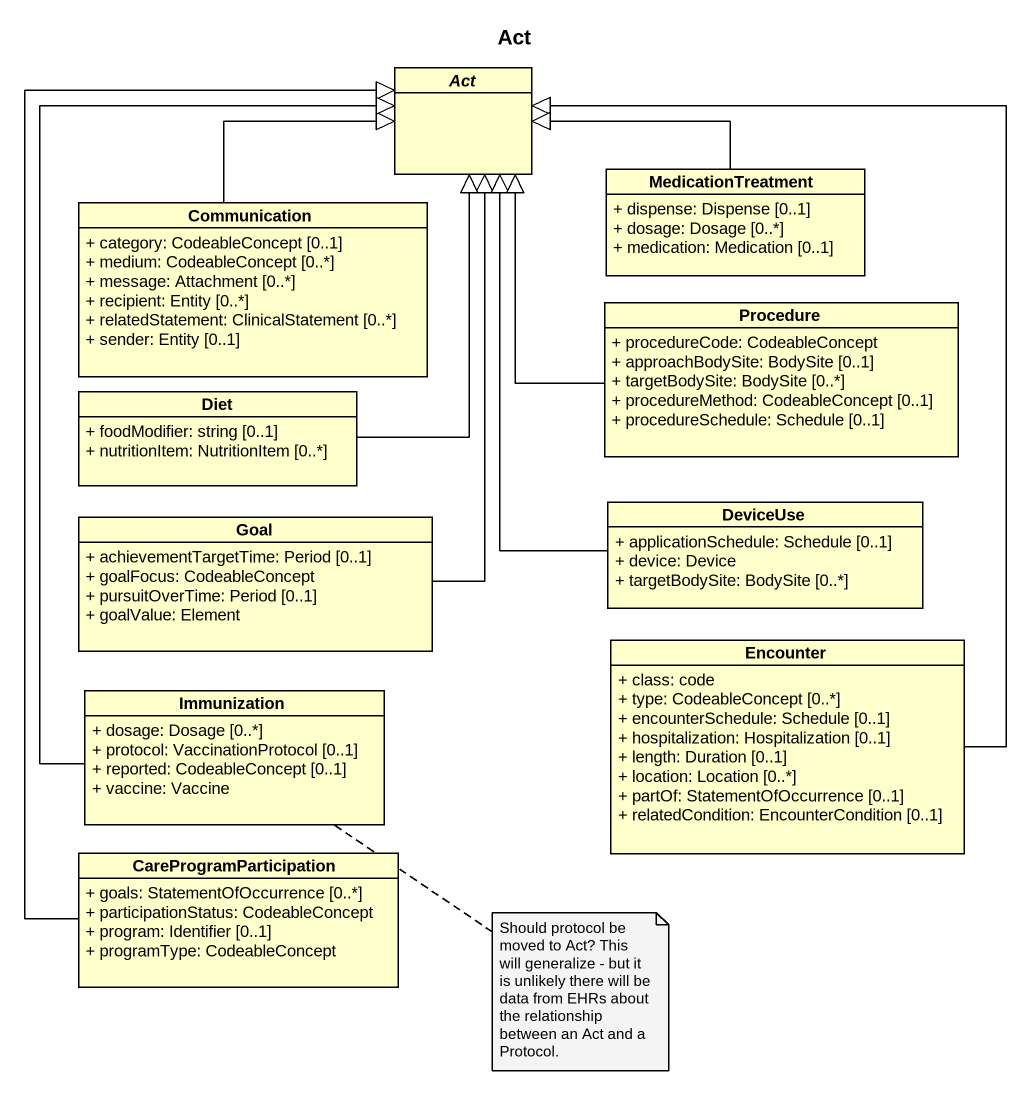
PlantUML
@startuml
title Act
hide circle
hide empty members
skinparam classAttributeIconSize 0
abstract class Act
class Communication {
  + category: CodeableConcept [0..1]
  + medium: CodeableConcept [0..*]
  + message: Attachment [0..*]
  + recipient: Entity [0..*]
  + relatedStatement: ClinicalStatement [0..*]
  + sender: Entity [0..1]
}
class MedicationTreatment {
  + dispense: Dispense [0..1]
  + dosage: Dosage [0..*]
  + medication: Medication [0..1]
}
class Procedure {
  + procedureCode: CodeableConcept
  + approachBodySite: BodySite [0..1]
  + targetBodySite: BodySite [0..*]
  + procedureMethod: CodeableConcept [0..1]
  + procedureSchedule: Schedule [0..1]
}
class Diet {
  + foodModifier: string [0..1]
  + nutritionItem: NutritionItem [0..*]
}
class Goal {
  + achievementTargetTime: Period [0..1]
  + goalFocus: CodeableConcept
  + pursuitOverTime: Period [0..1]
  + goalValue: Element
}
class DeviceUse {
  + applicationSchedule: Schedule [0..1]
  + device: Device
  + targetBodySite: BodySite [0..*]
}
class Encounter {
  + class: code
  + type: CodeableConcept [0..*]
  + encounterSchedule: Schedule [0..1]
  + hospitalization: Hospitalization [0..1]
  + length: Duration [0..1]
  + location: Location [0..*]
  + partOf: StatementOfOccurrence [0..1]
  + relatedCondition: EncounterCondition [0..1]
}
class Immunization {
  + dosage: Dosage [0..*]
  + protocol: VaccinationProtocol [0..1]
  + reported: CodeableConcept [0..1]
  + vaccine: Vaccine
}
class CareProgramParticipation {
  + goals: StatementOfOccurrence [0..*]
  + participationStatus: CodeableConcept
  + program: Identifier [0..1]
  + programType: CodeableConcept
}
Communication -up-|> Act
MedicationTreatment -left-|> Act
Procedure -up-|> Act
Diet -up-|> Act
Goal -up-|> Act
DeviceUse -up-|> Act
Encounter -up-|> Act
Immunization -up-|> Act
CareProgramParticipation -up-|> Act
note bottom of Immunization : Should protocol be moved to Act? This will generalize - but it is unlikely there will be data from EHRs about the relationship between an Act and a Protocol.
@enduml
